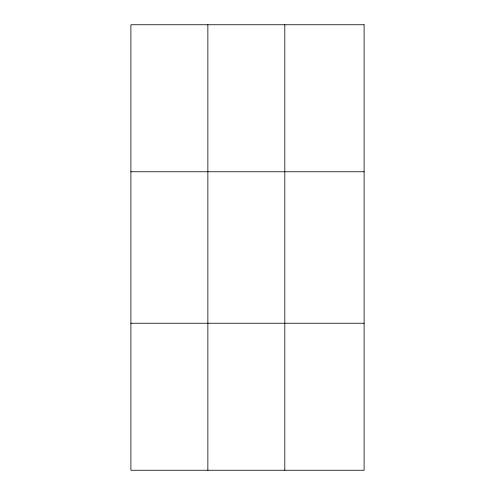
<?xml version="1.0" encoding="UTF-8"?>
<svg xmlns="http://www.w3.org/2000/svg" width="495" height="495" viewBox="0 0 495 495"><rect width="100%" height="100%" fill="white"/><g stroke="black" fill="none" stroke-linecap="round" stroke-linejoin="round"><path stroke-width="0.74" d="M207.857 470.25L207.857 24.75M284.811 470.25L284.811 24.75M130.903 171.765L364.097 171.765M130.903 323.235L364.097 323.235M364.097 24.75L364.097 470.25L130.903 470.25L130.903 24.75L364.097 24.75"/></g></svg>
